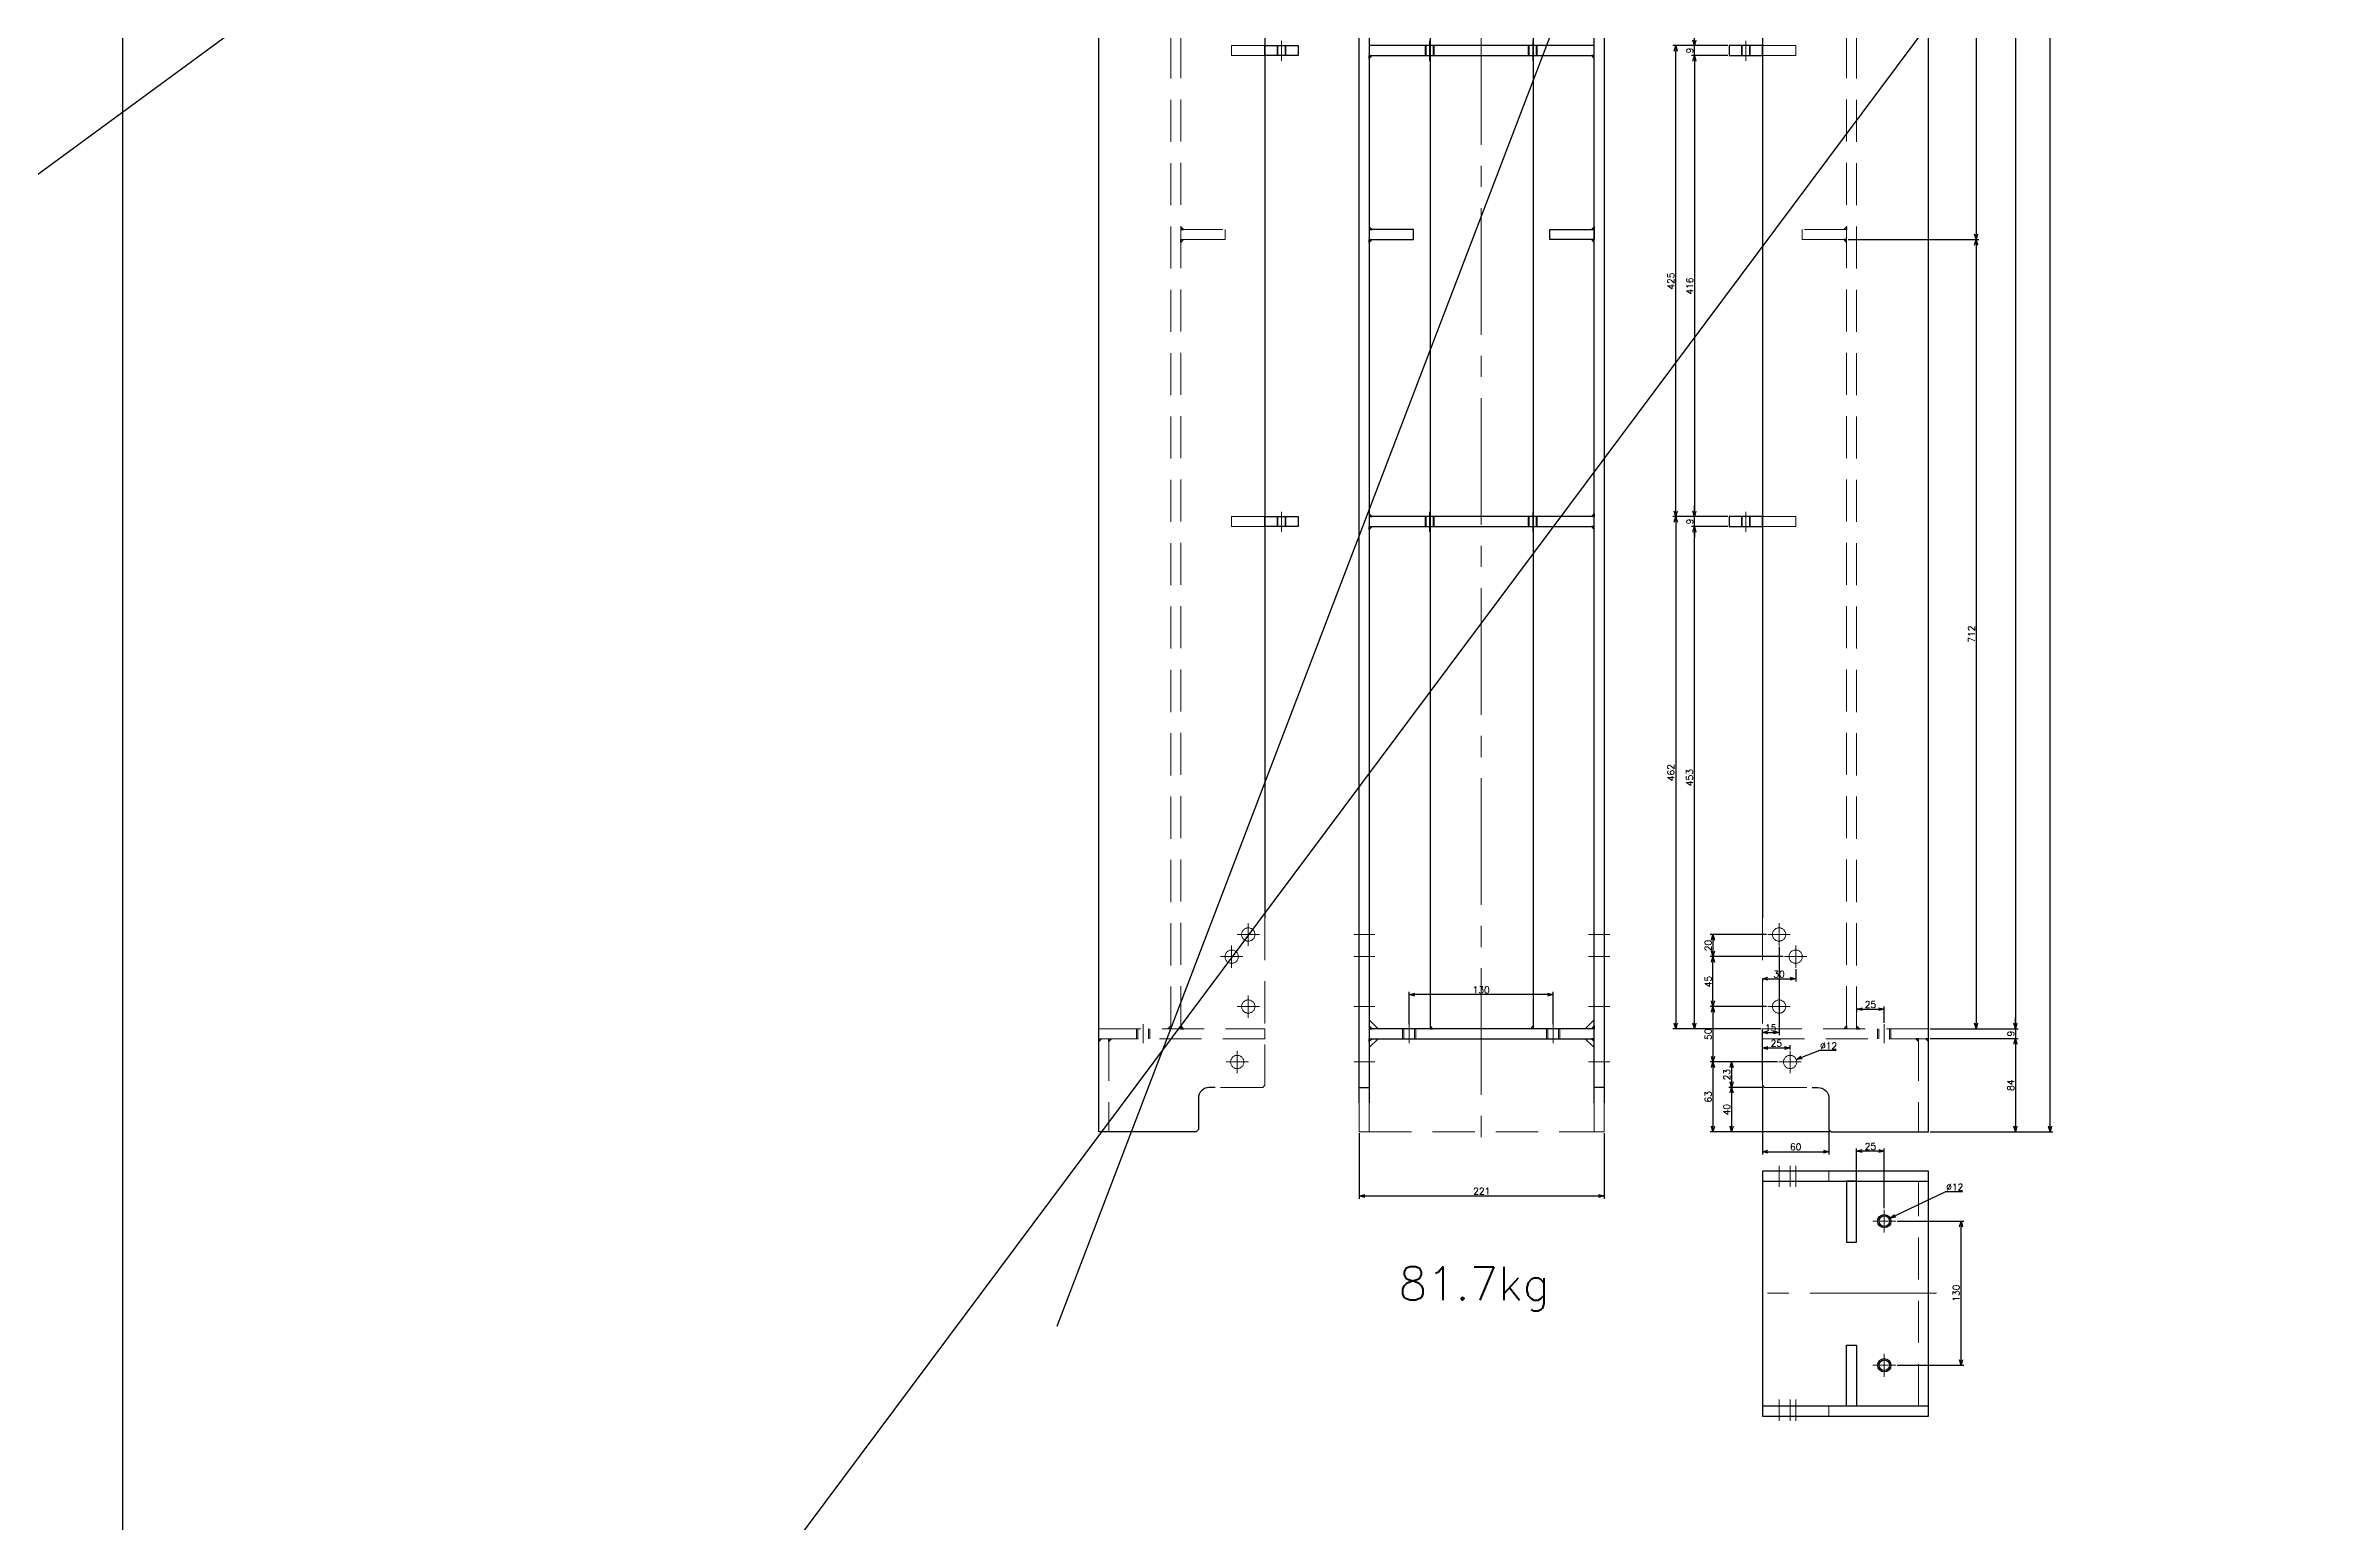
# Model space of a CAD drawing. Header units: millimetres. Extents: x -16130 to 36813, y -8099 to 27484.
# Drawn here: x 7579 to 9637, y 18462 to 19794 of the extents above; entities that cross this region are included whole.
import ezdxf

# ---------------------------------------------------------------- set-up
doc = ezdxf.new("R2010")
doc.units = ezdxf.units.MM
doc.header["$LTSCALE"] = 6
doc.header["$PDMODE"] = 99
doc.header["$PDSIZE"] = 1
doc.linetypes.add('CENTER2', pattern=[28.575, 19.05, -3.175, 3.175, -3.175])
doc.linetypes.add('HIDDEN', pattern=[9.525, 6.35, -3.175])
for name, color, linetype, lineweight in [('04_HIDDEN', 2, 'HIDDEN', 13), ('05_CENTER', 4, 'CENTER2', 13), ('08_DIM', 3, 'Continuous', 13)]:
    doc.layers.add(name, color=color, linetype=linetype, lineweight=lineweight)
doc.styles.add('KSS_TXT', font='txt.shx', dxfattribs={"bigfont": 'extfont2.shx'})
doc.dimstyles.new('KSS_DIM', dxfattribs={"dimtxt": 3, "dimasz": 2.5, "dimexe": 1.25, "dimexo": 0.625, "dimtad": 1, "dimdsep": 46, "dimtxsty": 'KSS_TXT', "dimblk": 'OPEN30', "dimcen": 0, "dimazin": 2, "dimtfac": 0.75, "dimtmove": 0, "dimatfit": 3, "dimldrblk": 'OPEN30', "dimfxl": 1, "dimtolj": 1, "dimarcsym": 0})
doc.dimstyles.new('KSS_DIM$3', dxfattribs={"dimtxt": 3, "dimasz": 2.5, "dimexe": 1.25, "dimexo": 0.625, "dimtad": 1, "dimtih": 1, "dimtoh": 1, "dimdsep": 46, "dimtxsty": 'KSS_TXT', "dimblk": 'OPEN30', "dimcen": 0, "dimazin": 2, "dimtfac": 0.75, "dimtofl": 0, "dimtmove": 0, "dimatfit": 3, "dimldrblk": 'OPEN30', "dimfxl": 1, "dimtolj": 1, "dimarcsym": 0})

# ---------------------------------------------------------------- blocks, each defined once
blk = doc.blocks.new('_Open30')
at = {"color": 0, "linetype": 'ByBlock', "lineweight": -2}
for p, q in [((-1, 0.27), (0, 0)), ((0, 0), (-1, -0.27)), ((0, 0), (-1, 0))]:
    blk.add_line(p, q, dxfattribs=at)
blk = doc.blocks.new('*D1241')
at = {"layer": '08_DIM', "color": 0, "lineweight": -2, "transparency": 16777216}
for p, q in [((9097.2, 19794.1), (9047.6, 19794.1)), ((9050.1, 19374.1), (9050.1, 19789.1)), ((9097.2, 19369.1), (9047.6, 19369.1))]:
    blk.add_line(p, q, dxfattribs=at)
at = {"layer": 'Defpoints', "color": 0, "transparency": 16777216}
for p in [(9050.1, 19794.1), (9098.4, 19794.1), (9098.4, 19369.1)]:
    blk.add_point(p, dxfattribs=at)
at = {"layer": '08_DIM', "color": 0, "lineweight": -2, "transparency": 16777216, "xscale": 5, "yscale": 5, "zscale": 5}
for p, rotation in [((9050.1, 19794.1), 90), ((9050.1, 19369.1), 270)]:
    blk.add_blockref('_Open30', p, dxfattribs=dict(at, rotation=rotation))
at = {"layer": '08_DIM', "color": 0, "transparency": 16777216, "insert": (9045.8, 19581.6), "char_height": 6, "attachment_point": 5, "rotation": 90, "style": 'KSS_TXT'}
blk.add_mtext('\\A1;425', dxfattribs=at)
blk = doc.blocks.new('*D1245')
at = {"layer": '08_DIM', "color": 0, "lineweight": -2, "transparency": 16777216}
for p, q in [((9279.7, 21060.1), (9359.3, 21060.1)), ((9356.8, 21055.1), (9356.8, 18912.1)), ((9279.7, 18907.1), (9359.3, 18907.1))]:
    blk.add_line(p, q, dxfattribs=at)
at = {"layer": 'Defpoints', "color": 0, "transparency": 16777216}
for p in [(9278.4, 21060.1), (9278.4, 18907.1), (9356.8, 18907.1)]:
    blk.add_point(p, dxfattribs=at)
at = {"layer": '08_DIM', "color": 0, "lineweight": -2, "transparency": 16777216, "xscale": 5, "yscale": 5, "zscale": 5}
for p, rotation in [((9356.8, 21060.1), 90), ((9356.8, 18907.1), 270)]:
    blk.add_blockref('_Open30', p, dxfattribs=dict(at, rotation=rotation))
at = {"layer": '08_DIM', "color": 0, "transparency": 16777216, "insert": (9352.6, 19983.6), "char_height": 6, "attachment_point": 5, "rotation": 90, "style": 'KSS_TXT'}
blk.add_mtext('\\A1;2153', dxfattribs=at)
blk = doc.blocks.new('*D1247')
at = {"layer": '08_DIM', "color": 0, "lineweight": -2, "transparency": 16777216}
for p, q in [((9279.7, 21179.1), (9390.5, 21179.1)), ((9388, 18819.1), (9388, 21174.1)), ((9279.7, 18814.1), (9390.5, 18814.1))]:
    blk.add_line(p, q, dxfattribs=at)
at = {"layer": 'Defpoints', "color": 0, "transparency": 16777216}
for p in [(9278.4, 21179.1), (9388, 21179.1), (9278.4, 18814.1)]:
    blk.add_point(p, dxfattribs=at)
at = {"layer": '08_DIM', "color": 0, "lineweight": -2, "transparency": 16777216, "xscale": 5, "yscale": 5, "zscale": 5}
for p, rotation in [((9388, 21179.1), 90), ((9388, 18814.1), 270)]:
    blk.add_blockref('_Open30', p, dxfattribs=dict(at, rotation=rotation))
at = {"layer": '08_DIM', "color": 0, "transparency": 16777216, "insert": (9383.7, 19996.6), "char_height": 6, "attachment_point": 5, "rotation": 90, "style": 'KSS_TXT'}
blk.add_mtext('\\A1;2365', dxfattribs=at)
blk = doc.blocks.new('A$C21800152_1_1')
blk.add_line((-29.9, -2282), (-35, -2282))
for points in [[(-45, -2292), (-45, -2320), (-47, -2322), (-135, -2322), (-135, 43), (-30, 43)], [(15, -107), (15, -2129)]]:
    blk.add_lwpolyline(points)
at = {"color": 0}
for points in [[(15, -1342), (45, -1342), (45, -1351), (15, -1351)], [(15, -1767), (45, -1767), (45, -1776), (15, -1776)]]:
    blk.add_lwpolyline(points, close=True, dxfattribs=at)
at = {"color": 3}
for points in [[(-61, -1508), (-58.5, -1508), (-58.5, -1508), (-61, -1505.5)], [(-61, -1517), (-58.5, -1517), (-58.5, -1517), (-61, -1519.5)], [(-135, -2238), (-132.5, -2238), (-132.5, -2238), (-135, -2240.5)], [(-126, -2238), (-123.5, -2238), (-123.5, -2238), (-126, -2240.5)], [(-70, -2229), (-72.5, -2229), (-72.5, -2229), (-70, -2226.5)], [(-61, -2229), (-58.5, -2229), (-58.5, -2229), (-61, -2226.5)]]:
    blk.add_lwpolyline(points, close=True, dxfattribs=at)
blk.add_arc((-35, -2292), 10, 90, 180)
at = {"layer": '04_HIDDEN'}
for p, q in [((26, -1351), (26, -1342)), ((26.8, -1351), (26.8, -1342)), ((33.3, -1351), (33.3, -1342)), ((34, -1351), (34, -1342)), ((26, -1776), (26, -1767)), ((26.8, -1776), (26.8, -1767)), ((33.3, -1776), (33.3, -1767)), ((34, -1776), (34, -1767)), ((-101, -2238), (-101, -2229)), ((-99.7, -2238), (-99.7, -2229)), ((-90.2, -2238), (-90.2, -2229)), ((-89, -2238), (-89, -2229))]:
    blk.add_line(p, q, dxfattribs=at)
for points in [[(-61, -2229), (-70, -2229), (-70, -76), (-61, -76)], [(15, -1351), (-15, -1351), (-15, -1342), (15, -1342)], [(-21, -1517), (-61, -1517), (-61, -1508), (-21, -1508)], [(15, -1776), (-15, -1776), (-15, -1767), (15, -1767)], [(15, -2238), (-135, -2238), (-135, -2229), (15, -2229)], [(-135, -2238), (-126, -2238), (-126, -2322), (-135, -2322)]]:
    blk.add_lwpolyline(points, close=True, dxfattribs=at)
blk.add_lwpolyline([(15, -2129), (15, -2280), (13, -2282), (-30, -2282)], dxfattribs=at)
for centre in [(0, -2144), (-15, -2164), (0, -2209), (-10, -2259)]:
    blk.add_circle(centre, 6, dxfattribs=at)
at = {"layer": '05_CENTER'}
for p, q in [((30, -1337.7), (30, -1355.6)), ((30, -1762.7), (30, -1780.6)), ((0, -2154.1), (0, -2133.9)), ((-15, -2174.1), (-15, -2153.9)), ((10.1, -2144), (-10.1, -2144)), ((-4.9, -2164), (-25.1, -2164)), ((0, -2219.1), (0, -2198.9)), ((10.1, -2209), (-10.1, -2209)), ((-95, -2242), (-95, -2225)), ((0.1, -2259), (-20.1, -2259)), ((-10, -2269.1), (-10, -2248.9))]:
    blk.add_line(p, q, dxfattribs=at)
blk = doc.blocks.new('A$C64D21E7E_1_1')
for p, q in [((64, -76), (64, -2229)), ((157, -76), (157, -2229)), ((9, -2221), (17, -2229)), ((212, -2221), (204, -2229)), ((9, -2246), (17, -2238)), ((212, -2246), (204, -2238))]:
    blk.add_line(p, q)
at = {"color": 0}
for p, q in [((0, -2282), (9, -2282)), ((221, -2282), (212, -2282))]:
    blk.add_line(p, q, dxfattribs=at)
for points in [[(0, -2296), (0, 43), (9, 43), (9, -2296)], [(212, 43), (221, 43), (221, -2296)], [(212, -2296), (212, 43)]]:
    blk.add_lwpolyline(points, dxfattribs=at)
for points in [[(9, -1351), (212, -1351), (212, -1342), (9, -1342)], [(9, -1508), (9, -1517), (49, -1517), (49, -1508)], [(212, -1508), (212, -1517), (172, -1517), (172, -1508)], [(9, -1776), (212, -1776), (212, -1767), (9, -1767)], [(9, -2229), (9, -2238), (212, -2238), (212, -2229)]]:
    blk.add_lwpolyline(points, close=True, dxfattribs=at)
at = {"color": 3}
for points in [[(9, -1351), (11.5, -1351), (11.5, -1351), (9, -1353.5)], [(212, -1351), (209.5, -1351), (209.5, -1351), (212, -1353.5)], [(9, -1508), (11.5, -1508), (11.5, -1508), (9, -1505.5)], [(9, -1517), (11.5, -1517), (11.5, -1517), (9, -1519.5)], [(212, -1508), (209.5, -1508), (209.5, -1508), (212, -1505.5)], [(212, -1517), (209.5, -1517), (209.5, -1517), (212, -1519.5)], [(9, -1767), (11.5, -1767), (11.5, -1767), (9, -1764.5)], [(212, -1767), (209.5, -1767), (209.5, -1767), (212, -1764.5)], [(9, -1776), (11.5, -1776), (11.5, -1776), (9, -1778.5)], [(212, -1776), (209.5, -1776), (209.5, -1776), (212, -1778.5)], [(9, -2229), (11.5, -2229), (11.5, -2229), (9, -2226.5)], [(9, -2238), (11.5, -2238), (11.5, -2238), (9, -2240.5)], [(64, -2229), (66.5, -2229), (66.5, -2229), (64, -2226.5)], [(157, -2229), (154.5, -2229), (154.5, -2229), (157, -2226.5)], [(212, -2229), (209.5, -2229), (209.5, -2229), (212, -2226.5)], [(212, -2238), (209.5, -2238), (209.5, -2238), (212, -2240.5)]]:
    blk.add_lwpolyline(points, close=True, dxfattribs=at)
at = {"layer": '04_HIDDEN'}
for p, q in [((59.5, -1351), (59.5, -1342)), ((60.3, -1351), (60.3, -1342)), ((66.8, -1351), (66.8, -1342)), ((67.5, -1351), (67.5, -1342)), ((152.5, -1351), (152.5, -1342)), ((153.2, -1351), (153.2, -1342)), ((159.7, -1351), (159.7, -1342)), ((160.5, -1351), (160.5, -1342)), ((59.5, -1776), (59.5, -1767)), ((60.3, -1776), (60.3, -1767)), ((66.8, -1776), (66.8, -1767)), ((67.5, -1776), (67.5, -1767)), ((152.5, -1776), (152.5, -1767)), ((153.2, -1776), (153.2, -1767)), ((159.7, -1776), (159.7, -1767)), ((160.5, -1776), (160.5, -1767)), ((39, -2238), (39, -2229)), ((40.2, -2238), (40.2, -2229)), ((49.7, -2238), (49.7, -2229)), ((51, -2238), (51, -2229)), ((169, -2238), (169, -2229)), ((170.2, -2238), (170.2, -2229)), ((179.7, -2238), (179.7, -2229)), ((181, -2238), (181, -2229)), ((9, -2322), (212, -2322))]:
    blk.add_line(p, q, dxfattribs=at)
for points in [[(9, -2296), (9, -2322), (0, -2322), (0, -2296)], [(221, -2296), (221, -2322), (212, -2322), (212, -2296)]]:
    blk.add_lwpolyline(points, dxfattribs=at)
at = {"layer": '05_CENTER'}
for p, q in [((110, 54.5), (110, -2328.6)), ((63.5, -1337.7), (63.5, -1355.6)), ((156.5, -1337.7), (156.5, -1355.6)), ((63.5, -1762.7), (63.5, -1780.6)), ((156.5, -1762.7), (156.5, -1780.6)), ((14, -2144), (-5, -2144)), ((207, -2144), (226, -2144)), ((14, -2164), (-5, -2164)), ((207, -2164), (226, -2164)), ((14, -2209), (-5, -2209)), ((207, -2209), (226, -2209)), ((45, -2242), (45, -2225)), ((175, -2242), (175, -2225)), ((14, -2259), (-5, -2259)), ((207, -2259), (226, -2259))]:
    blk.add_line(p, q, dxfattribs=at)
blk = doc.blocks.new('*D1342')
at = {"layer": '08_DIM', "color": 0, "lineweight": -2, "transparency": 16777216}
for p, q in [((9279.7, 18907.1), (9359.3, 18907.1)), ((9356.8, 18912.1), (9356.8, 18917.1)), ((9356.8, 18907.1), (9356.8, 18898.1)), ((9279.7, 18898.1), (9359.3, 18898.1)), ((9356.8, 18893.1), (9356.8, 18888.1))]:
    blk.add_line(p, q, dxfattribs=at)
at = {"layer": 'Defpoints', "color": 0, "transparency": 16777216}
for p in [(9278.4, 18907.1), (9278.4, 18898.1), (9356.8, 18898.1)]:
    blk.add_point(p, dxfattribs=at)
at = {"layer": '08_DIM', "color": 0, "lineweight": -2, "transparency": 16777216, "xscale": 5, "yscale": 5, "zscale": 5}
for p, rotation in [((9356.8, 18907.1), 270), ((9356.8, 18898.1), 90)]:
    blk.add_blockref('_Open30', p, dxfattribs=dict(at, rotation=rotation))
at = {"layer": '08_DIM', "color": 0, "transparency": 16777216, "insert": (9352.6, 18902.6), "char_height": 6, "attachment_point": 5, "rotation": 90, "style": 'KSS_TXT'}
blk.add_mtext('\\A1;9', dxfattribs=at)
blk = doc.blocks.new('*D1343')
at = {"layer": '08_DIM', "color": 0, "lineweight": -2, "transparency": 16777216}
for p, q in [((9279.7, 18898.1), (9359.3, 18898.1)), ((9356.8, 18893.1), (9356.8, 18819.1)), ((9279.7, 18814.1), (9359.3, 18814.1))]:
    blk.add_line(p, q, dxfattribs=at)
at = {"layer": 'Defpoints', "color": 0, "transparency": 16777216}
for p in [(9278.4, 18898.1), (9278.4, 18814.1), (9356.8, 18814.1)]:
    blk.add_point(p, dxfattribs=at)
at = {"layer": '08_DIM', "color": 0, "lineweight": -2, "transparency": 16777216, "xscale": 5, "yscale": 5, "zscale": 5}
for p, rotation in [((9356.8, 18898.1), 90), ((9356.8, 18814.1), 270)]:
    blk.add_blockref('_Open30', p, dxfattribs=dict(at, rotation=rotation))
at = {"layer": '08_DIM', "color": 0, "transparency": 16777216, "insert": (9352.6, 18856.1), "char_height": 6, "attachment_point": 5, "rotation": 90, "style": 'KSS_TXT'}
blk.add_mtext('\\A1;84', dxfattribs=at)
blk = doc.blocks.new('*D1345')
at = {"layer": '08_DIM', "color": 0, "lineweight": -2, "transparency": 16777216}
for p, q in [((9213.4, 18925.9), (9213.4, 18922.2)), ((9218.4, 18924.7), (9233.4, 18924.7)), ((9238.4, 18912.3), (9238.4, 18927.2))]:
    blk.add_line(p, q, dxfattribs=at)
at = {"layer": 'Defpoints', "color": 0, "transparency": 16777216}
for p in [(9213.4, 18927.2), (9238.4, 18924.7), (9238.4, 18911.1)]:
    blk.add_point(p, dxfattribs=at)
at = {"layer": '08_DIM', "color": 0, "lineweight": -2, "transparency": 16777216, "xscale": 5, "yscale": 5, "zscale": 5, "rotation": 180}
blk.add_blockref('_Open30', (9213.4, 18924.7), dxfattribs=at)
at = {"layer": '08_DIM', "color": 0, "lineweight": -2, "transparency": 16777216, "xscale": 5, "yscale": 5, "zscale": 5}
blk.add_blockref('_Open30', (9238.4, 18924.7), dxfattribs=at)
at = {"layer": '08_DIM', "color": 0, "transparency": 16777216, "insert": (9225.9, 18928.9), "char_height": 6, "attachment_point": 5, "style": 'KSS_TXT'}
blk.add_mtext('\\A1;25', dxfattribs=at)
blk = doc.blocks.new('*D1346')
at = {"layer": '08_DIM', "color": 0, "lineweight": -2, "transparency": 16777216}
for p, q in [((8809.5, 18911.3), (8809.5, 18940.3)), ((8934.5, 18937.8), (8814.5, 18937.8)), ((8939.5, 18911.3), (8939.5, 18940.3))]:
    blk.add_line(p, q, dxfattribs=at)
at = {"layer": 'Defpoints', "color": 0, "transparency": 16777216}
for p in [(8809.5, 18937.8), (8809.5, 18910.1), (8939.5, 18910.1)]:
    blk.add_point(p, dxfattribs=at)
at = {"layer": '08_DIM', "color": 0, "lineweight": -2, "transparency": 16777216, "xscale": 5, "yscale": 5, "zscale": 5, "rotation": 180}
blk.add_blockref('_Open30', (8809.5, 18937.8), dxfattribs=at)
at = {"layer": '08_DIM', "color": 0, "lineweight": -2, "transparency": 16777216, "xscale": 5, "yscale": 5, "zscale": 5}
blk.add_blockref('_Open30', (8939.5, 18937.8), dxfattribs=at)
at = {"layer": '08_DIM', "color": 0, "transparency": 16777216, "insert": (8874.5, 18942), "char_height": 6, "attachment_point": 5, "style": 'KSS_TXT'}
blk.add_mtext('\\A1;130', dxfattribs=at)
blk = doc.blocks.new('*D1347')
at = {"layer": '08_DIM', "color": 0, "lineweight": -2, "transparency": 16777216}
for p, q in [((9097.2, 19369.1), (9047.6, 19369.1)), ((9050.1, 19364.1), (9050.1, 18912.1)), ((9127.2, 18907.1), (9047.6, 18907.1))]:
    blk.add_line(p, q, dxfattribs=at)
at = {"layer": 'Defpoints', "color": 0, "transparency": 16777216}
for p in [(9098.4, 19369.1), (9050.1, 18907.1), (9128.4, 18907.1)]:
    blk.add_point(p, dxfattribs=at)
at = {"layer": '08_DIM', "color": 0, "lineweight": -2, "transparency": 16777216, "xscale": 5, "yscale": 5, "zscale": 5}
for p, rotation in [((9050.1, 19369.1), 90), ((9050.1, 18907.1), 270)]:
    blk.add_blockref('_Open30', p, dxfattribs=dict(at, rotation=rotation))
at = {"layer": '08_DIM', "color": 0, "transparency": 16777216, "insert": (9045.8, 19138.1), "char_height": 6, "attachment_point": 5, "rotation": 90, "style": 'KSS_TXT'}
blk.add_mtext('\\A1;462', dxfattribs=at)
blk = doc.blocks.new('*D1348')
at = {"layer": '08_DIM', "color": 0, "lineweight": -2, "transparency": 16777216}
for p, q in [((9205.7, 19619.1), (9323.8, 19619.1)), ((9321.3, 19614.1), (9321.3, 18912.1)), ((9279.7, 18907.1), (9323.8, 18907.1))]:
    blk.add_line(p, q, dxfattribs=at)
at = {"layer": 'Defpoints', "color": 0, "transparency": 16777216}
for p in [(9204.4, 19619.1), (9278.4, 18907.1), (9321.3, 18907.1)]:
    blk.add_point(p, dxfattribs=at)
at = {"layer": '08_DIM', "color": 0, "lineweight": -2, "transparency": 16777216, "xscale": 5, "yscale": 5, "zscale": 5}
for p, rotation in [((9321.3, 19619.1), 90), ((9321.3, 18907.1), 270)]:
    blk.add_blockref('_Open30', p, dxfattribs=dict(at, rotation=rotation))
at = {"layer": '08_DIM', "color": 0, "transparency": 16777216, "insert": (9317.1, 19263.1), "char_height": 6, "attachment_point": 5, "rotation": 90, "style": 'KSS_TXT'}
blk.add_mtext('\\A1;712', dxfattribs=at)
blk = doc.blocks.new('*D1349')
at = {"layer": '08_DIM', "color": 0, "lineweight": -2, "transparency": 16777216}
for p, q in [((9205.7, 20339.1), (9323.8, 20339.1)), ((9321.3, 20334.1), (9321.3, 19624.1)), ((9205.7, 19619.1), (9323.8, 19619.1))]:
    blk.add_line(p, q, dxfattribs=at)
at = {"layer": 'Defpoints', "color": 0, "transparency": 16777216}
for p in [(9204.4, 20339.1), (9204.4, 19619.1), (9321.3, 19619.1)]:
    blk.add_point(p, dxfattribs=at)
at = {"layer": '08_DIM', "color": 0, "lineweight": -2, "transparency": 16777216, "xscale": 5, "yscale": 5, "zscale": 5}
for p, rotation in [((9321.3, 20339.1), 90), ((9321.3, 19619.1), 270)]:
    blk.add_blockref('_Open30', p, dxfattribs=dict(at, rotation=rotation))
at = {"layer": '08_DIM', "color": 0, "transparency": 16777216, "insert": (9317.1, 19979.1), "char_height": 6, "attachment_point": 5, "rotation": 90, "style": 'KSS_TXT'}
blk.add_mtext('\\A1;720', dxfattribs=at)
blk = doc.blocks.new('*D1379')
at = {"layer": '08_DIM', "color": 0, "lineweight": -2, "transparency": 16777216}
for p, q in [((8764.5, 18812.8), (8764.5, 18753.7)), ((8985.5, 18812.8), (8985.5, 18753.7)), ((8769.5, 18756.2), (8980.5, 18756.2))]:
    blk.add_line(p, q, dxfattribs=at)
at = {"layer": 'Defpoints', "color": 0, "transparency": 16777216}
for p in [(8764.5, 18814.1), (8985.5, 18814.1), (8985.5, 18756.2)]:
    blk.add_point(p, dxfattribs=at)
at = {"layer": '08_DIM', "color": 0, "lineweight": -2, "transparency": 16777216, "xscale": 5, "yscale": 5, "zscale": 5, "rotation": 180}
blk.add_blockref('_Open30', (8764.5, 18756.2), dxfattribs=at)
at = {"layer": '08_DIM', "color": 0, "lineweight": -2, "transparency": 16777216, "xscale": 5, "yscale": 5, "zscale": 5}
blk.add_blockref('_Open30', (8985.5, 18756.2), dxfattribs=at)
at = {"layer": '08_DIM', "color": 0, "transparency": 16777216, "insert": (8875, 18760.4), "char_height": 6, "attachment_point": 5, "style": 'KSS_TXT'}
blk.add_mtext('\\A1;221', dxfattribs=at)
blk = doc.blocks.new('*D1383')
at = {"layer": '08_DIM', "color": 0, "lineweight": -2, "transparency": 16777216}
for p, q in [((9132.1, 18927.1), (9081.2, 18927.1)), ((9083.7, 18922.1), (9083.7, 18882.1)), ((9142.1, 18877.1), (9081.2, 18877.1))]:
    blk.add_line(p, q, dxfattribs=at)
at = {"layer": 'Defpoints', "color": 0, "transparency": 16777216}
for p in [(9133.3, 18927.1), (9083.7, 18877.1), (9143.3, 18877.1)]:
    blk.add_point(p, dxfattribs=at)
at = {"layer": '08_DIM', "color": 0, "lineweight": -2, "transparency": 16777216, "xscale": 5, "yscale": 5, "zscale": 5}
for p, rotation in [((9083.7, 18927.1), 90), ((9083.7, 18877.1), 270)]:
    blk.add_blockref('_Open30', p, dxfattribs=dict(at, rotation=rotation))
at = {"layer": '08_DIM', "color": 0, "transparency": 16777216, "insert": (9079.5, 18902.1), "char_height": 6, "attachment_point": 5, "rotation": 90, "style": 'KSS_TXT'}
blk.add_mtext('\\A1;50', dxfattribs=at)
blk = doc.blocks.new('*D1384')
at = {"layer": '08_DIM', "color": 0, "lineweight": -2, "transparency": 16777216}
for p, q in [((9142.1, 18877.1), (9081.2, 18877.1)), ((9083.7, 18872.1), (9083.7, 18819.1)), ((9129.2, 18814.1), (9081.2, 18814.1))]:
    blk.add_line(p, q, dxfattribs=at)
at = {"layer": 'Defpoints', "color": 0, "transparency": 16777216}
for p in [(9143.3, 18877.1), (9083.7, 18814.1), (9130.4, 18814.1)]:
    blk.add_point(p, dxfattribs=at)
at = {"layer": '08_DIM', "color": 0, "lineweight": -2, "transparency": 16777216, "xscale": 5, "yscale": 5, "zscale": 5}
for p, rotation in [((9083.7, 18877.1), 90), ((9083.7, 18814.1), 270)]:
    blk.add_blockref('_Open30', p, dxfattribs=dict(at, rotation=rotation))
at = {"layer": '08_DIM', "color": 0, "transparency": 16777216, "insert": (9079.5, 18845.6), "char_height": 6, "attachment_point": 5, "rotation": 90, "style": 'KSS_TXT'}
blk.add_mtext('\\A1;63', dxfattribs=at)
blk = doc.blocks.new('*D1385')
at = {"layer": '08_DIM', "color": 0, "lineweight": -2, "transparency": 16777216}
for p, q in [((9143.4, 18980.8), (9143.4, 18901.2)), ((9128.4, 18860.3), (9128.4, 18906.2)), ((9133.4, 18903.7), (9138.4, 18903.7))]:
    blk.add_line(p, q, dxfattribs=at)
at = {"layer": 'Defpoints', "color": 0, "transparency": 16777216}
for p in [(9143.4, 18982), (9143.4, 18903.7), (9128.4, 18859.1)]:
    blk.add_point(p, dxfattribs=at)
at = {"layer": '08_DIM', "color": 0, "lineweight": -2, "transparency": 16777216, "xscale": 5, "yscale": 5, "zscale": 5, "rotation": 180}
blk.add_blockref('_Open30', (9128.4, 18903.7), dxfattribs=at)
at = {"layer": '08_DIM', "color": 0, "lineweight": -2, "transparency": 16777216, "xscale": 5, "yscale": 5, "zscale": 5}
blk.add_blockref('_Open30', (9143.4, 18903.7), dxfattribs=at)
at = {"layer": '08_DIM', "color": 0, "transparency": 16777216, "insert": (9135.9, 18907.9), "char_height": 6, "attachment_point": 5, "style": 'KSS_TXT'}
blk.add_mtext('\\A1;15', dxfattribs=at)
blk = doc.blocks.new('*D1386')
at = {"layer": '08_DIM', "color": 0, "lineweight": -2, "transparency": 16777216}
for p, q in [((9179.9, 18887.3), (9163.7, 18881)), ((9195.1, 18887.3), (9179.9, 18887.3))]:
    blk.add_line(p, q, dxfattribs=at)
at = {"layer": 'Defpoints', "color": 0, "transparency": 16777216}
for p in [(9147.8, 18874.9), (9159, 18879.2)]:
    blk.add_point(p, dxfattribs=at)
at = {"layer": '08_DIM', "color": 0, "lineweight": -2, "transparency": 16777216, "xscale": 5, "yscale": 5, "zscale": 5, "rotation": 201.1823860904225}
blk.add_blockref('_Open30', (9159, 18879.2), dxfattribs=at)
at = {"layer": '08_DIM', "color": 0, "transparency": 16777216, "insert": (9188.1, 18891.6), "char_height": 6, "attachment_point": 5, "style": 'KSS_TXT'}
blk.add_mtext('\\A1;%%C12', dxfattribs=at)
blk = doc.blocks.new('*D1387')
at = {"layer": '08_DIM', "color": 0, "lineweight": -2, "transparency": 16777216}
for p, q in [((9147.1, 18972.1), (9081.2, 18972.1)), ((9083.7, 18932.1), (9083.7, 18967.1)), ((9132.1, 18927.1), (9081.2, 18927.1))]:
    blk.add_line(p, q, dxfattribs=at)
at = {"layer": 'Defpoints', "color": 0, "transparency": 16777216}
for p in [(9083.7, 18972.1), (9148.3, 18972.1), (9133.3, 18927.1)]:
    blk.add_point(p, dxfattribs=at)
at = {"layer": '08_DIM', "color": 0, "lineweight": -2, "transparency": 16777216, "xscale": 5, "yscale": 5, "zscale": 5}
for p, rotation in [((9083.7, 18972.1), 90), ((9083.7, 18927.1), 270)]:
    blk.add_blockref('_Open30', p, dxfattribs=dict(at, rotation=rotation))
at = {"layer": '08_DIM', "color": 0, "transparency": 16777216, "insert": (9079.5, 18949.6), "char_height": 6, "attachment_point": 5, "rotation": 90, "style": 'KSS_TXT'}
blk.add_mtext('\\A1;45', dxfattribs=at)
blk = doc.blocks.new('*D1388')
at = {"layer": '08_DIM', "color": 0, "lineweight": -2, "transparency": 16777216}
for p, q in [((9132.1, 18992.1), (9081.2, 18992.1)), ((9083.7, 18987.1), (9083.7, 18977.1)), ((9147.1, 18972.1), (9081.2, 18972.1))]:
    blk.add_line(p, q, dxfattribs=at)
at = {"layer": 'Defpoints', "color": 0, "transparency": 16777216}
for p in [(9133.3, 18992.1), (9083.7, 18972.1), (9148.3, 18972.1)]:
    blk.add_point(p, dxfattribs=at)
at = {"layer": '08_DIM', "color": 0, "lineweight": -2, "transparency": 16777216, "xscale": 5, "yscale": 5, "zscale": 5}
for p, rotation in [((9083.7, 18992.1), 90), ((9083.7, 18972.1), 270)]:
    blk.add_blockref('_Open30', p, dxfattribs=dict(at, rotation=rotation))
at = {"layer": '08_DIM', "color": 0, "transparency": 16777216, "insert": (9079.5, 18982.1), "char_height": 6, "attachment_point": 5, "rotation": 90, "style": 'KSS_TXT'}
blk.add_mtext('\\A1;20', dxfattribs=at)
blk = doc.blocks.new('*D1389')
at = {"layer": '08_DIM', "color": 0, "lineweight": -2, "transparency": 16777216}
for p, q in [((9128.4, 18860.3), (9128.4, 18892.2)), ((9133.4, 18889.7), (9148.4, 18889.7)), ((9153.4, 18888.4), (9153.4, 18892.2))]:
    blk.add_line(p, q, dxfattribs=at)
at = {"layer": 'Defpoints', "color": 0, "transparency": 16777216}
for p in [(9153.4, 18889.7), (9153.4, 18887.1), (9128.4, 18859.1)]:
    blk.add_point(p, dxfattribs=at)
at = {"layer": '08_DIM', "color": 0, "lineweight": -2, "transparency": 16777216, "xscale": 5, "yscale": 5, "zscale": 5, "rotation": 180}
blk.add_blockref('_Open30', (9128.4, 18889.7), dxfattribs=at)
at = {"layer": '08_DIM', "color": 0, "lineweight": -2, "transparency": 16777216, "xscale": 5, "yscale": 5, "zscale": 5}
blk.add_blockref('_Open30', (9153.4, 18889.7), dxfattribs=at)
at = {"layer": '08_DIM', "color": 0, "transparency": 16777216, "insert": (9140.9, 18893.9), "char_height": 6, "attachment_point": 5, "style": 'KSS_TXT'}
blk.add_mtext('\\A1;25', dxfattribs=at)
blk = doc.blocks.new('*D1390')
at = {"layer": '08_DIM', "color": 0, "lineweight": -2, "transparency": 16777216}
for p, q in [((9128.4, 18951.5), (9128.4, 18949.6)), ((9133.4, 18952.1), (9153.4, 18952.1)), ((9158.4, 18960.8), (9158.4, 18949.6))]:
    blk.add_line(p, q, dxfattribs=at)
at = {"layer": 'Defpoints', "color": 0, "transparency": 16777216}
for p in [(9158.4, 18962), (9128.4, 18952.7), (9158.4, 18952.1)]:
    blk.add_point(p, dxfattribs=at)
at = {"layer": '08_DIM', "color": 0, "lineweight": -2, "transparency": 16777216, "xscale": 5, "yscale": 5, "zscale": 5, "rotation": 180}
blk.add_blockref('_Open30', (9128.4, 18952.1), dxfattribs=at)
at = {"layer": '08_DIM', "color": 0, "lineweight": -2, "transparency": 16777216, "xscale": 5, "yscale": 5, "zscale": 5}
blk.add_blockref('_Open30', (9158.4, 18952.1), dxfattribs=at)
at = {"layer": '08_DIM', "color": 0, "transparency": 16777216, "insert": (9143.4, 18956.3), "char_height": 6, "attachment_point": 5, "style": 'KSS_TXT'}
blk.add_mtext('\\A1;30', dxfattribs=at)
blk = doc.blocks.new('M12Tz_1_1_1')
at = {"color": 0}
for radius in [6, 4.75]:
    blk.add_circle((0, 0), radius, dxfattribs=at)
at = {"layer": '05_CENTER'}
for p, q in [((10.3, 0), (-10.3, 0)), ((0, -10.3), (0, 10.3))]:
    blk.add_line(p, q, dxfattribs=at)
blk = doc.blocks.new('A$C03086C02_1_1')
at = {"color": 0}
for p, q in [((-15, 212), (-15, 9)), ((135, 9), (135, 212))]:
    blk.add_line(p, q, dxfattribs=at)
for points in [[(135, 212), (135, 221), (-15, 221), (-15, 212)], [(70, 157), (70, 212), (61, 212), (61, 157)], [(70, 64), (70, 9), (61, 9), (61, 64)], [(135, 0), (135, 9), (-15, 9), (-15, 0)]]:
    blk.add_lwpolyline(points, close=True, dxfattribs=at)
at = {"layer": '04_HIDDEN'}
for p, q in [((45, 221), (45, 212)), ((126, 9), (126, 212)), ((45, 9), (45, 0))]:
    blk.add_line(p, q, dxfattribs=at)
at = {"layer": '05_CENTER'}
for p, q in [((0, 207), (0, 226)), ((10, 207), (10, 226)), ((15, 207), (15, 226)), ((142.1, 111), (-20, 111)), ((0, 15), (0, -4)), ((10, 15), (10, -4)), ((15, 15), (15, -4))]:
    blk.add_line(p, q, dxfattribs=at)
for p in [(95, 176), (95, 46)]:
    blk.add_blockref('M12Tz_1_1_1', p)
blk = doc.blocks.new('*D1443')
at = {"layer": '08_DIM', "color": 0, "lineweight": -2, "transparency": 16777216}
for p, q in [((9250, 18733.4), (9310.2, 18733.4)), ((9307.7, 18608.4), (9307.7, 18728.4)), ((9250, 18603.4), (9310.2, 18603.4))]:
    blk.add_line(p, q, dxfattribs=at)
at = {"layer": 'Defpoints', "color": 0, "transparency": 16777216}
for p in [(9248.7, 18733.4), (9307.7, 18733.4), (9248.7, 18603.4)]:
    blk.add_point(p, dxfattribs=at)
at = {"layer": '08_DIM', "color": 0, "lineweight": -2, "transparency": 16777216, "xscale": 5, "yscale": 5, "zscale": 5}
for p, rotation in [((9307.7, 18733.4), 90), ((9307.7, 18603.4), 270)]:
    blk.add_blockref('_Open30', p, dxfattribs=dict(at, rotation=rotation))
at = {"layer": '08_DIM', "color": 0, "transparency": 16777216, "insert": (9303.4, 18668.4), "char_height": 6, "attachment_point": 5, "rotation": 90, "style": 'KSS_TXT'}
blk.add_mtext('\\A1;130', dxfattribs=at)
blk = doc.blocks.new('*D1444')
at = {"layer": '08_DIM', "color": 0, "lineweight": -2, "transparency": 16777216}
for p, q in [((9213.4, 18769.6), (9213.4, 18799.1)), ((9238.4, 18745), (9238.4, 18799.1)), ((9233.4, 18796.6), (9218.4, 18796.6))]:
    blk.add_line(p, q, dxfattribs=at)
at = {"layer": 'Defpoints', "color": 0, "transparency": 16777216}
for p in [(9213.4, 18796.6), (9213.4, 18768.4), (9238.4, 18743.7)]:
    blk.add_point(p, dxfattribs=at)
at = {"layer": '08_DIM', "color": 0, "lineweight": -2, "transparency": 16777216, "xscale": 5, "yscale": 5, "zscale": 5, "rotation": 180}
blk.add_blockref('_Open30', (9213.4, 18796.6), dxfattribs=at)
at = {"layer": '08_DIM', "color": 0, "lineweight": -2, "transparency": 16777216, "xscale": 5, "yscale": 5, "zscale": 5}
blk.add_blockref('_Open30', (9238.4, 18796.6), dxfattribs=at)
at = {"layer": '08_DIM', "color": 0, "transparency": 16777216, "insert": (9225.9, 18800.9), "char_height": 6, "attachment_point": 5, "style": 'KSS_TXT'}
blk.add_mtext('\\A1;25', dxfattribs=at)
blk = doc.blocks.new('*D1445')
at = {"layer": '08_DIM', "color": 0, "lineweight": -2, "transparency": 16777216}
for p, q in [((9293.7, 18759.9), (9248.3, 18738.2)), ((9309, 18759.9), (9293.7, 18759.9))]:
    blk.add_line(p, q, dxfattribs=at)
at = {"layer": 'Defpoints', "color": 0, "transparency": 16777216}
for p in [(9243.8, 18736), (9233, 18730.8)]:
    blk.add_point(p, dxfattribs=at)
at = {"layer": '08_DIM', "color": 0, "lineweight": -2, "transparency": 16777216, "xscale": 5, "yscale": 5, "zscale": 5, "rotation": 205.589298526192}
blk.add_blockref('_Open30', (9243.8, 18736), dxfattribs=at)
at = {"layer": '08_DIM', "color": 0, "transparency": 16777216, "insert": (9302, 18764.2), "char_height": 6, "attachment_point": 5, "style": 'KSS_TXT'}
blk.add_mtext('\\A1;%%C12', dxfattribs=at)
blk = doc.blocks.new('*D2802')
at = {"layer": '08_DIM', "color": 0, "lineweight": -2, "transparency": 16777216}
for p, q in [((9097.2, 19794.1), (9064.5, 19794.1)), ((9067, 19799.1), (9067, 19804.1)), ((9067, 19785.1), (9067, 19794.1)), ((9097.2, 19785.1), (9064.5, 19785.1)), ((9067, 19780.1), (9067, 19775.1))]:
    blk.add_line(p, q, dxfattribs=at)
at = {"layer": 'Defpoints', "color": 0, "transparency": 16777216}
for p in [(9067, 19794.1), (9098.4, 19794.1), (9098.4, 19785.1)]:
    blk.add_point(p, dxfattribs=at)
at = {"layer": '08_DIM', "color": 0, "lineweight": -2, "transparency": 16777216, "xscale": 5, "yscale": 5, "zscale": 5}
for p, rotation in [((9067, 19794.1), 270), ((9067, 19785.1), 90)]:
    blk.add_blockref('_Open30', p, dxfattribs=dict(at, rotation=rotation))
at = {"layer": '08_DIM', "color": 0, "transparency": 16777216, "insert": (9062.8, 19789.6), "char_height": 6, "attachment_point": 5, "rotation": 90, "style": 'KSS_TXT'}
blk.add_mtext('\\A1;9', dxfattribs=at)
blk = doc.blocks.new('*D2803')
at = {"layer": '08_DIM', "color": 0, "lineweight": -2, "transparency": 16777216}
for p, q in [((9067, 19374.1), (9067, 19379.1)), ((9097.2, 19369.1), (9064.5, 19369.1)), ((9097.2, 19360.1), (9064.5, 19360.1)), ((9067, 19360.1), (9067, 19369.1)), ((9067, 19355.1), (9067, 19350.1))]:
    blk.add_line(p, q, dxfattribs=at)
at = {"layer": 'Defpoints', "color": 0, "transparency": 16777216}
for p in [(9067, 19369.1), (9098.4, 19369.1), (9098.4, 19360.1)]:
    blk.add_point(p, dxfattribs=at)
at = {"layer": '08_DIM', "color": 0, "lineweight": -2, "transparency": 16777216, "xscale": 5, "yscale": 5, "zscale": 5}
for p, rotation in [((9067, 19369.1), 270), ((9067, 19360.1), 90)]:
    blk.add_blockref('_Open30', p, dxfattribs=dict(at, rotation=rotation))
at = {"layer": '08_DIM', "color": 0, "transparency": 16777216, "insert": (9062.8, 19364.6), "char_height": 6, "attachment_point": 5, "rotation": 90, "style": 'KSS_TXT'}
blk.add_mtext('\\A1;9', dxfattribs=at)
blk = doc.blocks.new('*D4044')
at = {"layer": '08_DIM', "color": 0, "lineweight": -2, "transparency": 16777216}
for p, q in [((9097.2, 19785.1), (9064.5, 19785.1)), ((9067, 19780.1), (9067, 19374.1)), ((9097.2, 19369.1), (9064.5, 19369.1))]:
    blk.add_line(p, q, dxfattribs=at)
at = {"layer": 'Defpoints', "color": 0, "transparency": 16777216}
for p in [(9098.4, 19785.1), (9067, 19369.1), (9098.4, 19369.1)]:
    blk.add_point(p, dxfattribs=at)
at = {"layer": '08_DIM', "color": 0, "lineweight": -2, "transparency": 16777216, "xscale": 5, "yscale": 5, "zscale": 5}
for p, rotation in [((9067, 19785.1), 90), ((9067, 19369.1), 270)]:
    blk.add_blockref('_Open30', p, dxfattribs=dict(at, rotation=rotation))
at = {"layer": '08_DIM', "color": 0, "transparency": 16777216, "insert": (9062.8, 19577.1), "char_height": 6, "attachment_point": 5, "rotation": 90, "style": 'KSS_TXT'}
blk.add_mtext('\\A1;416', dxfattribs=at)
blk = doc.blocks.new('*D4047')
at = {"layer": '08_DIM', "color": 0, "lineweight": -2, "transparency": 16777216}
for p, q in [((9097.2, 19360.1), (9064.5, 19360.1)), ((9067, 18912.1), (9067, 19355.1)), ((9127.2, 18907.1), (9064.5, 18907.1))]:
    blk.add_line(p, q, dxfattribs=at)
at = {"layer": 'Defpoints', "color": 0, "transparency": 16777216}
for p in [(9067, 19360.1), (9098.4, 19360.1), (9128.4, 18907.1)]:
    blk.add_point(p, dxfattribs=at)
at = {"layer": '08_DIM', "color": 0, "lineweight": -2, "transparency": 16777216, "xscale": 5, "yscale": 5, "zscale": 5}
for p, rotation in [((9067, 19360.1), 90), ((9067, 18907.1), 270)]:
    blk.add_blockref('_Open30', p, dxfattribs=dict(at, rotation=rotation))
at = {"layer": '08_DIM', "color": 0, "transparency": 16777216, "insert": (9062.7, 19133.6), "char_height": 6, "attachment_point": 5, "rotation": 90, "style": 'KSS_TXT'}
blk.add_mtext('\\A1;453', dxfattribs=at)
blk = doc.blocks.new('*D4079')
at = {"layer": '08_DIM', "color": 0, "lineweight": -2, "transparency": 16777216}
for p, q in [((9142.1, 18877.1), (9098.1, 18877.1)), ((9100.6, 18872.1), (9100.6, 18859.1)), ((9129.2, 18854.1), (9098.1, 18854.1))]:
    blk.add_line(p, q, dxfattribs=at)
at = {"layer": 'Defpoints', "color": 0, "transparency": 16777216}
for p in [(9143.3, 18877.1), (9100.6, 18854.1), (9130.4, 18854.1)]:
    blk.add_point(p, dxfattribs=at)
at = {"layer": '08_DIM', "color": 0, "lineweight": -2, "transparency": 16777216, "xscale": 5, "yscale": 5, "zscale": 5}
for p, rotation in [((9100.6, 18877.1), 90), ((9100.6, 18854.1), 270)]:
    blk.add_blockref('_Open30', p, dxfattribs=dict(at, rotation=rotation))
at = {"layer": '08_DIM', "color": 0, "transparency": 16777216, "insert": (9096.3, 18865.6), "char_height": 6, "attachment_point": 5, "rotation": 90, "style": 'KSS_TXT'}
blk.add_mtext('\\A1;23', dxfattribs=at)
blk = doc.blocks.new('*D4080')
at = {"layer": '08_DIM', "color": 0, "lineweight": -2, "transparency": 16777216}
for p, q in [((9129.2, 18854.1), (9098.1, 18854.1)), ((9100.6, 18849.1), (9100.6, 18819.1)), ((9189.2, 18814.1), (9098.1, 18814.1))]:
    blk.add_line(p, q, dxfattribs=at)
at = {"layer": 'Defpoints', "color": 0, "transparency": 16777216}
for p in [(9130.4, 18854.1), (9100.6, 18814.1), (9190.4, 18814.1)]:
    blk.add_point(p, dxfattribs=at)
at = {"layer": '08_DIM', "color": 0, "lineweight": -2, "transparency": 16777216, "xscale": 5, "yscale": 5, "zscale": 5}
for p, rotation in [((9100.6, 18854.1), 90), ((9100.6, 18814.1), 270)]:
    blk.add_blockref('_Open30', p, dxfattribs=dict(at, rotation=rotation))
at = {"layer": '08_DIM', "color": 0, "transparency": 16777216, "insert": (9096.3, 18834.1), "char_height": 6, "attachment_point": 5, "rotation": 90, "style": 'KSS_TXT'}
blk.add_mtext('\\A1;40', dxfattribs=at)
blk = doc.blocks.new('*D4081')
at = {"layer": '08_DIM', "color": 0, "lineweight": -2, "transparency": 16777216}
for p, q in [((9128.4, 18854.8), (9128.4, 18793.6)), ((9188.4, 18814.8), (9188.4, 18793.6)), ((9133.4, 18796.1), (9183.4, 18796.1))]:
    blk.add_line(p, q, dxfattribs=at)
at = {"layer": 'Defpoints', "color": 0, "transparency": 16777216}
for p in [(9128.4, 18856), (9188.4, 18816.1), (9188.4, 18796.1)]:
    blk.add_point(p, dxfattribs=at)
at = {"layer": '08_DIM', "color": 0, "lineweight": -2, "transparency": 16777216, "xscale": 5, "yscale": 5, "zscale": 5, "rotation": 180}
blk.add_blockref('_Open30', (9128.4, 18796.1), dxfattribs=at)
at = {"layer": '08_DIM', "color": 0, "lineweight": -2, "transparency": 16777216, "xscale": 5, "yscale": 5, "zscale": 5}
blk.add_blockref('_Open30', (9188.4, 18796.1), dxfattribs=at)
at = {"layer": '08_DIM', "color": 0, "transparency": 16777216, "insert": (9158.4, 18800.4), "char_height": 6, "attachment_point": 5, "style": 'KSS_TXT'}
blk.add_mtext('\\A1;60', dxfattribs=at)

msp = doc.modelspace()

# ---------------------------------------------------------------- linework, layer by layer
at = {"color": 2}
for p, q in [((18209.26711, 27483.91937), (4316.74468, 17289.24112)), ((11911.28314, 23338.83042), (7648.33494, 17631.48132)), ((9600.39733, 21538.13583), (8491.3447, 18638.39837))]:
    msp.add_line(p, q, dxfattribs=at)
msp.add_lwpolyline([(7648.33494, 23338.83042), (11911.28314, 23338.83042), (11911.28314, 17631.48132), (7648.33494, 17631.48132)], close=True, dxfattribs=at)

# ---------------------------------------------------------------- block references
for name, p in [('A$C64D21E7E_1_1', (8764.50477, 21136.07004)), ('A$C21800152_1_1', (8664.26862, 21136.07004)), ('A$C03086C02_1_1', (9143.40796, 18557.39932))]:
    msp.add_blockref(name, p)
at = {"xscale": -1}
msp.add_blockref('A$C21800152_1_1', (9143.40796, 21136.07004), dxfattribs=at)

# ---------------------------------------------------------------- texts
at = {"layer": '08_DIM', "color": 6, "style": 'KSS_TXT'}
msp.add_text('81.7kg', height=30, dxfattribs=at).set_placement((8799.92377, 18662.06954))

# ---------------------------------------------------------------- dimensions: what is measured, and where the dimension line sits
at = {"layer": '08_DIM', "color": 1}
for base, p1, p2, angle, picture, middle in [((9387.98408, 21179.07004), (9278.40796, 18814.07004), (9278.40796, 21179.07004), 90, '*D1247', (9383.72991, 19996.57004)), ((9356.83634, 18907.07004), (9278.40796, 21060.07004), (9278.40796, 18907.07004), 90, '*D1245', (9352.58217, 19983.57004)), ((9321.3199, 18907.07004), (9204.40796, 19619.07004), (9278.40796, 18907.07004), 90, '*D1348', (9317.0699, 19263.07004)), ((9050.05107, 18907.07004), (9098.40796, 19369.07004), (9128.40796, 18907.07004), 90, '*D1347', (9045.80107, 19138.07004)), ((9356.83634, 18814.07004), (9278.40796, 18898.07004), (9278.40796, 18814.07004), 90, '*D1343', (9352.58634, 18856.07004)), ((9083.74794, 18814.07004), (9143.34972, 18877.07004), (9130.40796, 18814.07004), 270, '*D1384', (9079.49794, 18845.57004)), ((9100.59992, 18854.07004), (9143.34972, 18877.07004), (9130.40796, 18854.07004), 90, '*D4079', (9096.34992, 18865.57004)), ((9100.59992, 18814.07004), (9130.40796, 18854.07004), (9190.40796, 18814.07004), 90, '*D4080', (9096.34992, 18834.07004))]:
    dim = msp.add_linear_dim(base=base, p1=p1, p2=p2, angle=angle, dimstyle='KSS_DIM', override={"dimscale": 2}, dxfattribs=at)
    dim.commit()
    dim.dimension.update_dxf_attribs({"geometry": picture, "text_midpoint": middle})
at = {"layer": '08_DIM'}
for base, p1, p2, angle, picture, middle in [((9321.3199, 19619.07004), (9204.40796, 20339.07004), (9204.40796, 19619.07004), 90, '*D1349', (9317.0699, 19979.07004)), ((9050.05107, 19794.07004), (9098.40796, 19369.07004), (9098.40796, 19794.07004), 90, '*D1241', (9045.7969, 19581.57004)), ((9067.00413, 19794.07004), (9098.40796, 19785.07004), (9098.40796, 19794.07004), 90, '*D2802', (9062.75413, 19789.57004)), ((9067.00413, 19369.07004), (9098.40796, 19785.07004), (9098.40796, 19369.07004), 270, '*D4044', (9062.75413, 19577.07004)), ((9067.00413, 19369.07004), (9098.40796, 19360.07004), (9098.40796, 19369.07004), 90, '*D2803', (9062.75413, 19364.57004)), ((9067.00413, 19360.07004), (9128.40796, 18907.07004), (9098.40796, 19360.07004), 90, '*D4047', (9062.74996, 19133.57004)), ((9083.74794, 18972.07004), (9133.34972, 18992.07004), (9148.34972, 18972.07004), 270, '*D1388', (9079.49794, 18982.07004)), ((9083.74794, 18972.07004), (9133.34972, 18927.07004), (9148.34972, 18972.07004), 270, '*D1387', (9079.49377, 18949.57004)), ((9143.40796, 18903.65091), (9128.40796, 18859.07004), (9143.40796, 18982.0118), 180, '*D1385', (9135.90796, 18907.90508)), ((9158.40796, 18952.07039), (9128.40796, 18952.74335), (9158.40796, 18962.0118), 180, '*D1390', (9143.40796, 18956.32039)), ((9083.74794, 18877.07004), (9133.34972, 18927.07004), (9143.34972, 18877.07004), 270, '*D1383', (9079.49377, 18902.07004)), ((9356.83634, 18898.07004), (9278.40796, 18907.07004), (9278.40796, 18898.07004), 90, '*D1342', (9352.58634, 18902.57004)), ((9153.40796, 18889.66396), (9128.40796, 18859.07004), (9153.40796, 18887.12828), 180, '*D1389', (9140.90796, 18893.91812)), ((9307.67297, 18733.39932), (9248.74005, 18603.39932), (9248.74005, 18733.39932), 90, '*D1443', (9303.42297, 18668.39932))]:
    dim = msp.add_linear_dim(base=base, p1=p1, p2=p2, angle=angle, dimstyle='KSS_DIM', override={"dimscale": 2}, dxfattribs=at)
    dim.commit()
    dim.dimension.update_dxf_attribs({"geometry": picture, "text_midpoint": middle})
for base, p1, p2, picture, middle in [((8809.50477, 18937.78383), (8939.50477, 18910.08204), (8809.50477, 18910.08204), '*D1346', (8874.50477, 18942.03383)), ((9238.40796, 18924.65565), (9213.40796, 18927.15565), (9238.40796, 18911.07949), '*D1345', (9225.90796, 18928.90982)), ((8985.50477, 18756.15983), (8764.50477, 18814.07004), (8985.50477, 18814.07004), '*D1379', (8875.00477, 18760.40983)), ((9213.40796, 18796.62321), (9238.40796, 18743.73141), (9213.40796, 18768.39932), '*D1444', (9225.90796, 18800.87737))]:
    dim = msp.add_linear_dim(base=base, p1=p1, p2=p2, dimstyle='KSS_DIM', override={"dimscale": 2}, dxfattribs=at)
    dim.commit()
    dim.dimension.update_dxf_attribs({"geometry": picture, "text_midpoint": middle})
for p1, p2, picture, middle in [((9147.81335, 18874.90201), (9159.00257, 18879.23807), '*D1386', (9188.10653, 18887.31941)), ((9232.99648, 18730.80781), (9243.81944, 18735.99082), '*D1445', (9301.99699, 18759.90063))]:
    dim = msp.add_diameter_dim_2p(p1=p1, p2=p2, dimstyle='KSS_DIM$3', override={"dimscale": 2, "dimpost": '%%C<>'}, dxfattribs=at)
    dim.commit()
    dim.dimension.update_dxf_attribs({"geometry": picture, "text_midpoint": middle, "dimtype": 163})
at = {"layer": '08_DIM', "color": 1}
dim = msp.add_linear_dim(base=(9188.40796, 18796.13105), p1=(9128.40796, 18856.03146), p2=(9188.40796, 18816.07004), dimstyle='KSS_DIM', override={"dimscale": 2}, dxfattribs=at)
dim.commit()
dim.dimension.update_dxf_attribs({"geometry": '*D4081', "text_midpoint": (9158.40796, 18800.38105)})

doc.saveas('drawing.dxf')
